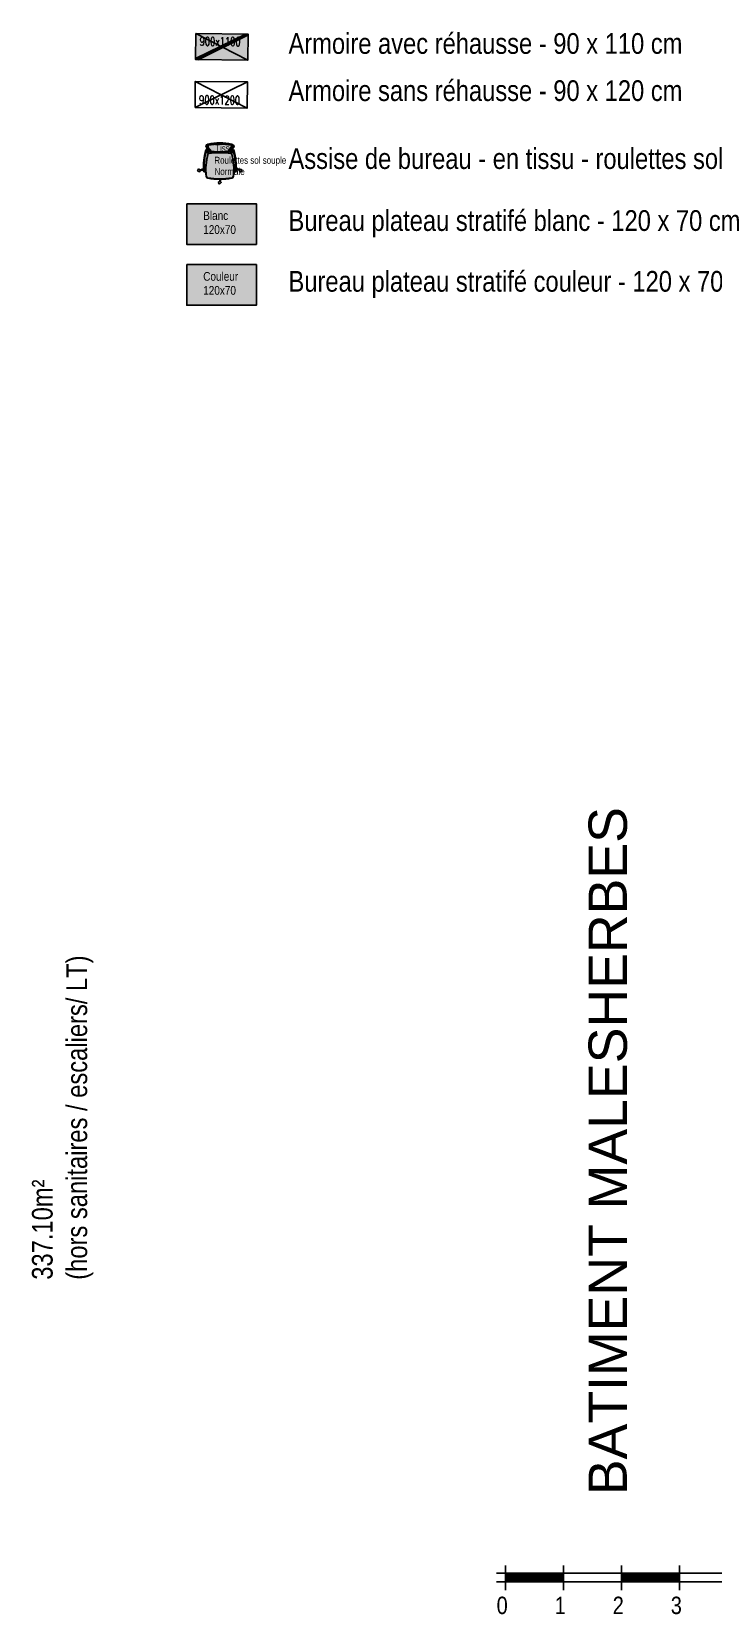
# Model space of a CAD drawing. Extents: x -28.5 to 23.1, y -8.3 to 57.2.
# Drawn here: x -28.52 to -16.78, y -8.27 to 18.98 of the extents above; entities that cross this region are included whole.
import ezdxf
from ezdxf.enums import TextEntityAlignment as Align

# ---------------------------------------------------------------- set-up
doc = ezdxf.new("R2010")
doc.units = 0
doc.header["$LTSCALE"] = 0.001
doc.linetypes.add('HIDDEN', pattern=[9.525, 6.35, -3.175])
for name, color, linetype in [('A-Etiq_Mob', 7, 'Continuous'), ('A-MobilierAQ', 7, 'Continuous'), ('A-num pièce', 1, 'Continuous')]:
    doc.layers.add(name, color=color, linetype=linetype)
doc.layers.add('A-mobilier', color=7, linetype='Continuous', true_color=0x666666)
doc.layers.add('couleur siege', color=1, linetype='Continuous', true_color=0xff0000)
doc.styles.add('ROMAND', font='romand__.ttf', dxfattribs={"width": 0.7})
doc.styles.get("Standard").update_dxf_attribs({"font": 'ARIALN.TTF'})

# ---------------------------------------------------------------- blocks, each defined once
blk = doc.blocks.new('echelle')
for p, q in [((0.152, 0.284), (0.152, -0.142)), ((1.152, 0.284), (1.152, -0.142)), ((2.152, 0.284), (2.152, -0.142)), ((3.152, 0.284), (3.152, -0.142)), ((4.152, 0.284), (4.152, -0.142)), ((5.152, 0.284), (5.152, -0.142)), ((0, 0.15), (5.335, 0.15)), ((0, 0), (5.335, 0))]:
    blk.add_line(p, q)
at = {"const_width": 0.15}
for points in [[(0.152, 0.071), (1.152, 0.071)], [(2.152, 0.071), (3.152, 0.071)], [(4.152, 0.071), (5.152, 0.071)]]:
    blk.add_lwpolyline(points, dxfattribs=at)
for s, height, p in [('0', 0.3, (0, -0.553)), ('1', 0.3, (1, -0.553)), ('2', 0.3, (2, -0.553)), ('3', 0.3, (3, -0.553)), ('4', 0.3, (4, -0.553)), ('5m', 0.2997, (5, -0.553))]:
    blk.add_text(s, height=height).set_placement(p)
blk = doc.blocks.new('Xref-R6-2018-11')
at = {"insert": (-16.204, -13.083), "char_height": 0.6607, "attachment_point": 1, "rotation": 90}
blk.add_mtext_dynamic_manual_height_columns('{\\fArial|b0|i0|c0|p34;BATIMENT MALESHERBES}', width=18.85017, gutter_width=1, heights=[0], dxfattribs=at)
blk = doc.blocks.new('Poste127Couleur')
at = {"transparency": 33554582}
h = blk.add_hatch(color=256, dxfattribs=at)
h.dxf.hatch_style = 1
h.set_gradient(color1=(169, 83, 160), color2=(255, 246, 230), tint=1, name='CURVED')
h.paths.add_polyline_path([(0, 0.703), (0, 0.003), (1.2, 0.003), (1.2, 0.703)])
blk.add_lwpolyline([(0, 0.7), (0, 0), (1.2, 0), (1.2, 0.7)], close=True)
at = {"layer": 'A-Etiq_Mob'}
for tag, p in [('STRATIFIE', (0.284, 0.421)), ('DIM', (0.284, 0.18))]:
    blk.add_attdef(tag, p, '', height=0.15, dxfattribs=at)
blk = doc.blocks.new('Poste127')
at = {"transparency": 33554582}
h = blk.add_hatch(color=256, dxfattribs=at)
h.dxf.hatch_style = 1
h.set_gradient(color1=(199, 200, 202), color2=(255, 246, 230), tint=1, name='CURVED')
h.paths.add_polyline_path([(0, 0.7), (0, 0), (1.2, 0), (1.2, 0.7)])
blk.add_lwpolyline([(0, 0.7), (0, 0), (1.2, 0), (1.2, 0.7)], close=True)
at = {"layer": 'A-Etiq_Mob'}
for tag, p in [('FINITION', (0.284, 0.421)), ('DIM', (0.284, 0.18))]:
    blk.add_attdef(tag, p, '', height=0.15, dxfattribs=at)
blk = doc.blocks.new('chaise')
at = {"layer": 'A-mobilier', "ltscale": 0.1, "true_color": 0xc7c8ca}
h = blk.add_hatch(color=9, dxfattribs=at)
h.dxf.hatch_style = 1
h.paths.add_polyline_path([(0.272, 0.456, 0.30076), (0.236, 0.489, 0.043342), (0.008, 0.509, 0.043342), (-0.219, 0.489, 0.300759), (-0.255, 0.456, 0.09791), (-0.223, 0.027, 0.292085), (-0.207, 0.013, 0.040929), (0.008, -0.005, 0.040929), (0.223, 0.013, 0.292085), (0.239, 0.027, 0.09791)])
h.paths.add_polyline_path([(0.159, -0.024, 0.015765), (0.008, -0.018, 0.016739), (-0.152, -0.025), (-0.19, -0.069), (-0.218, -0.103, 0.040824), (-0.213, -0.142, 0.054873), (0.008, -0.167, 0.054873), (0.23, -0.142, 0.02252), (0.233, -0.121), (0.219, -0.101)])
h.paths.add_polyline_path([(0.191, -0.026, 0.003373), (0.159, -0.024), (0.219, -0.101), (0.233, -0.121, 0.02535), (0.235, -0.097)])
h.paths.add_polyline_path([(0.226, -0.03, 0.0036), (0.191, -0.026), (0.235, -0.097, 0.0714)])
h.paths.add_polyline_path([(-0.152, -0.025, 0.003505), (-0.185, -0.027), (-0.196, -0.043), (-0.217, -0.075, 0.030269), (-0.218, -0.103), (-0.19, -0.069)])
h.paths.add_polyline_path([(-0.185, -0.027, 0.002494), (-0.209, -0.03, 0.048116), (-0.217, -0.075), (-0.196, -0.043)], flags=17)
at = {"layer": 'A-mobilier'}
for p, q in [((-0.374, 0.349), (-0.308, 0.33)), ((-0.308, 0.308), (-0.363, 0.33)), ((-0.292, 0.326), (-0.283, 0.323)), ((-0.262, 0.365), (-0.287, 0.365)), ((-0.263, 0.345), (-0.272, 0.345)), ((0.004, 0.509), (0.006, 0.543)), ((0.022, 0.558), (0.023, 0.509)), ((0.279, 0.365), (0.303, 0.365)), ((0.279, 0.345), (0.288, 0.345)), ((0.279, 0.31), (0.309, 0.317)), ((0.324, 0.32), (0.378, 0.334)), ((0.398, 0.325), (0.324, 0.298)), ((0.309, 0.293), (0.279, 0.282)), ((-0.242, -0.066), (-0.241, -0.066)), ((-0.19, -0.069), (-0.219, -0.105)), ((-0.217, -0.075), (-0.196, -0.043)), ((0.233, -0.121), (0.219, -0.101)), ((0.258, -0.066), (0.257, -0.066))]:
    blk.add_line(p, q, dxfattribs=at)
at = {"layer": 'A-mobilier', "linetype": 'HIDDEN'}
for p, q in [((-0.283, 0.323), (-0.263, 0.317)), ((-0.263, 0.29), (-0.293, 0.302)), ((-0.196, -0.043), (-0.185, -0.027)), ((-0.152, -0.025), (-0.19, -0.069)), ((0.219, -0.101), (0.159, -0.024)), ((0.191, -0.026), (0.235, -0.097))]:
    blk.add_line(p, q, dxfattribs=at)
at = {"layer": 'A-mobilier'}
for points in [[(-0.398, 0.31), (-0.363, 0.331), (-0.383, 0.366), (-0.418, 0.345)], [(-0.024, 0.57), (0.006, 0.543), (0.034, 0.572), (0.003, 0.6)], [(0.395, 0.371), (0.378, 0.334), (0.415, 0.317), (0.432, 0.354)]]:
    blk.add_lwpolyline(points, close=True, dxfattribs=at)
for points in [[(-0.243, -0.109), (-0.259, -0.113), (-0.25, -0.153), (-0.237, -0.15)], [(0.255, -0.145), (0.275, -0.147), (0.28, -0.107), (0.259, -0.105)]]:
    blk.add_lwpolyline(points, dxfattribs=at)
for centre, radius, start, end in [((1.039, 0.304), 1.347, 178.2197, 195.2822), ((-0.287, 0.345), 0.02, 90, 178.2197), ((0.842, 0.272), 1.135, 177.2781, 195.5028), ((-0.272, 0.325), 0.02, 90, 177.2781), ((0.845, 0.323), 1.108, 173.1278, 195.4958), ((0.845, 0.323), 1.103, 173.7387, 195.3268), ((-0.212, 0.445), 0.0447, 99.9272, 166.8835), ((-0.203, 0.434), 0.0495, 115.9014, 169.3298), ((-0.019, -0.687), 1.184, 88.7046, 100.0235), ((0.008, -0.811), 1.32, 90, 99.927), ((0.008, -0.811), 1.32, 80.073, 90), ((0.035, -0.687), 1.184, 79.9765, 91.2954), ((-0.829, 0.323), 1.103, 344.6732, 6.2613), ((0.228, 0.445), 0.0447, 13.1165, 80.0728), ((-0.829, 0.323), 1.108, 344.5042, 6.8722), ((0.219, 0.434), 0.0495, 10.6702, 64.0986), ((-0.826, 0.272), 1.135, 344.4972, 2.7219), ((-1.023, 0.304), 1.347, 344.7178, 1.7803), ((0.288, 0.325), 0.02, 2.7219, 90), ((0.303, 0.345), 0.02, 1.7803, 90), ((-0.207, -0.008), 0.02, 80.7555, 159.0187), ((-0.204, 0.032), 0.02, 195.4958, 260.6251), ((0.02, -0.095), 0.243, 156.8702, 192.2258), ((-0.2, 0.037), 0.02, 195.3268, 260.7665), ((0.008, 1.315), 1.32, 260.6251, 270), ((-0.186, -0.008), 0.02, 114.7785, 159.0187), ((0.008, 1.315), 1.315, 260.7665, 270), ((0.008, 1.315), 1.315, 270, 279.2335), ((0.008, 1.315), 1.32, 270, 279.3749), ((0.202, -0.008), 0.02, 20.9813, 65.2215), ((0.216, 0.037), 0.02, 279.2335, 344.6732), ((0.223, -0.008), 0.02, 20.9813, 99.2445), ((-0.003, -0.095), 0.243, 347.7742, 23.1298), ((0.22, 0.032), 0.02, 279.3749, 344.5042), ((-0.241, -0.046), 0.02, 195.2822, 270), ((-0.233, -0.026), 0.02, 195.5028, 252.7294), ((0.02, -0.095), 0.263, 159.0187, 193.9621), ((-0.22, -0.145), 0.02, 218.589, 257.0335), ((0.01, 0.853), 1.044, 257.0335, 269.9004), ((0.02, -0.095), 0.238, 164.1556, 191.4603), ((0.01, 0.853), 1.024, 257.1546, 269.8984), ((0.031, -2.412), 2.399, 90.5363, 95.8288), ((0.01, 0.853), 1.019, 257.3346, 269.8979), ((0.031, -2.412), 2.394, 90.5374, 95.7482), ((-0.014, -2.412), 2.399, 84.1712, 89.4637), ((-0.014, -2.412), 2.394, 84.2518, 89.4626), ((0.006, 0.853), 1.019, 270.1021, 282.6654), ((0.006, 0.853), 1.024, 270.1016, 282.8454), ((0.006, 0.853), 1.044, 270.0996, 282.9665), ((-0.003, -0.095), 0.238, 348.5397, 15.8444), ((0.236, -0.145), 0.02, 282.9665, 321.411), ((-0.003, -0.095), 0.263, 346.0379, 20.9813), ((0.249, -0.026), 0.02, 287.2706, 344.4972), ((0.257, -0.046), 0.02, 270, 344.7178)]:
    blk.add_arc(centre, radius, start, end, dxfattribs=at)
blk = doc.blocks.new('SiègeT1')
at = {"layer": 'couleur siege', "true_color": 0x8a6689}
for points in [[(-0.194, 0.224), (-0.077, 0.21), (0.039, 0.212), (0.155, 0.217), (0.198, 0.222), (0.203, 0.244), (0.204, 0.282), (0.201, 0.321), (0.123, 0.338), (0.039, 0.343), (-0.023, 0.345), (-0.098, 0.338), (-0.149, 0.331), (-0.196, 0.322), (-0.202, 0.3), (-0.201, 0.265)], [(-0.208, -0.236), (-0.225, -0.22), (-0.234, -0.197), (-0.236, -0.14), (-0.238, -0.076), (-0.234, -0.012), (-0.228, 0.045), (-0.218, 0.102), (-0.211, 0.132), (-0.201, 0.169), (-0.197, 0.177), (-0.184, 0.18), (-0.12, 0.188), (-0.049, 0.193), (0.009, 0.195), (0.077, 0.193), (0.132, 0.188), (0.169, 0.183), (0.191, 0.179), (0.199, 0.177), (0.204, 0.173), (0.207, 0.164), (0.219, 0.115), (0.231, 0.045), (0.237, -0.005), (0.241, -0.063), (0.241, -0.105), (0.24, -0.159), (0.236, -0.197), (0.235, -0.21), (0.229, -0.22), (0.222, -0.229), (0.213, -0.234), (0.207, -0.236), (0.175, -0.242), (0.114, -0.248), (0.051, -0.251), (-0.05, -0.252), (-0.126, -0.247), (-0.191, -0.238)]]:
    blk.add_hatch(color=8, dxfattribs=at).paths.add_polyline_path(points)
at = {"extrusion": (0, 0, -1), "xscale": 0.8999999999999986, "yscale": 0.8999999999999986, "zscale": -0.9, "rotation": 180}
blk.add_blockref('chaise', (0.005, 0.195), dxfattribs=at)
at = {"layer": 'A-Etiq_Mob', "style": 'ROMAND', "width": 0.7}
for tag, p in [('FINITION', (-0.079, 0.177)), ('PIETEMENT', (-0.091, -0.031)), ('ASSISE', (-0.088, -0.224)), ('COULEUR', (-0.104, -0.424))]:
    blk.add_attdef(tag, p, '', height=0.15, dxfattribs=at)
blk = doc.blocks.new('armoire90Réhausse')
at = {"true_color": 0xfdedc9}
h = blk.add_hatch(color=254, dxfattribs=at)
h.dxf.hatch_style = 1
h.paths.add_polyline_path([(0, 0.45), (0, 0), (0.9, 0), (0.9, 0.45)])
blk.add_lwpolyline([(0, 0.45), (0, 0), (0.9, 0), (0.9, 0.45)], close=True)
for points in [[(0.9, 0), (0, 0.45)], [(0.9, 0.45), (0, 0)], [(0.855, 0.45), (0, 0.022)], [(0.9, 0.428), (0.045, 0)]]:
    blk.add_lwpolyline(points)
at = {"layer": 'A-Etiq_Mob', "style": 'ROMAND', "width": 0.7}
for tag, p in [('DIMENSION', (0.068, 0.242)), ('FINITION', (0.068, 0.001)), ('PORTES', (0.068, -0.239))]:
    blk.add_attdef(tag, p, '', height=0.15, dxfattribs=at)
blk = doc.blocks.new('armoire90')
blk.add_lwpolyline([(0, 0.45), (0, 0), (0.9, 0), (0.9, 0.45)], close=True)
for points in [[(0.9, 0), (0, 0.45)], [(0.9, 0.45), (0, 0)]]:
    blk.add_lwpolyline(points)
at = {"layer": 'A-Etiq_Mob', "style": 'ROMAND', "width": 0.7}
for tag, p in [('DIMENSION', (0.068, 0.242)), ('FINITION', (0.068, 0.001)), ('PORTES', (0.068, -0.239))]:
    blk.add_attdef(tag, p, '', height=0.15, dxfattribs=at)

msp = doc.modelspace()

# ---------------------------------------------------------------- block references
at = {"ltscale": 0.01}
msp.add_blockref('Xref-R6-2018-11', (-2.724, 6.869), dxfattribs=at)
msp.add_blockref('echelle', (-20.512, -7.708))
at = {"layer": 'A-mobilier'}
ref = msp.add_blockref('SiègeT1', (-25.283, 16.703), dxfattribs=at)
ref.add_attrib('FINITION', 'Tissu', dxfattribs={"layer": 'A-Etiq_Mob', "height": 0.12}).set_placement((-25.362, 16.88), align=Align.BOTTOM_LEFT)
ref.add_attrib('ASSISE', 'Normale', dxfattribs={"layer": 'A-Etiq_Mob', "height": 0.12}).set_placement((-25.372, 16.479), align=Align.BOTTOM_LEFT)
ref.add_attrib('PIETEMENT', 'Roulettes sol souple', dxfattribs={"layer": 'A-Etiq_Mob', "height": 0.12}).set_placement((-25.375, 16.672), align=Align.BOTTOM_LEFT)
at = {"layer": 'A-mobilier', "ltscale": 0.1}
ref = msp.add_blockref('Poste127', (-25.851, 15.319), dxfattribs=at)
ref.add_attrib('STRATIFIE', 'Blanc', (-25.567, 15.741), dxfattribs={"layer": 'A-Etiq_Mob', "ltscale": 0.1, "height": 0.15})
ref.add_attrib('DIM', '120x70', (-25.567, 15.5), dxfattribs={"layer": 'A-Etiq_Mob', "ltscale": 0.1, "height": 0.15})
msp.add_blockref('Poste127Couleur', (-25.851, 14.273), dxfattribs=at).add_auto_attribs({'STRATIFIE': 'Couleur', 'DIM': '120x70'})
at = {"layer": 'A-MobilierAQ', "ltscale": 0.1, "rotation": 359.4392027716664}
msp.add_blockref('armoire90Réhausse', (-25.7, 18.5), dxfattribs=at).add_auto_attribs({'DIMENSION': '900x1100'})
at = {"layer": 'A-MobilierAQ', "ltscale": 0.1}
ref = msp.add_blockref('armoire90', (-25.704, 18.125), dxfattribs=dict(at, xscale=-1, rotation=179.4392027716665))
ref.add_attrib('DIMENSION', '900x1200', (-25.639, 17.732), dxfattribs={"layer": 'A-Etiq_Mob', "ltscale": 0.1, "height": 0.15, "rotation": 359.4392, "style": 'ROMAND', "width": 0.7})

# ---------------------------------------------------------------- texts
at = {"layer": 'A-mobilier', "ltscale": 0.1, "char_height": 0.3565, "attachment_point": 1}
for s, width, insert in [('Armoire avec réhausse - 90 x 110 cm', 7.98684, (-24.098, 18.957)), ('Armoire sans réhausse - 90 x 120 cm', 7.98684, (-24.098, 18.145)), ('Assise de bureau - en tissu - roulettes sol souple', 10.3762, (-24.098, 16.975)), ('Bureau plateau stratifé blanc - 120 x 70 cm ', 7.98684, (-24.098, 15.908)), ('Bureau plateau stratifé couleur - 120 x 70 cm ', 9.14568, (-24.098, 14.862))]:
    msp.add_mtext_dynamic_manual_height_columns(s, width=width, gutter_width=12.5, heights=[0], dxfattribs=dict(at, insert=insert))
at = {"layer": 'A-num pièce', "ltscale": 0.1, "insert": (-28.518, -2.505), "char_height": 0.3565, "attachment_point": 1, "rotation": 90}
msp.add_mtext_dynamic_manual_height_columns('337.10m²\\P(hors sanitaires / escaliers/ LT)', width=6.02021, gutter_width=12.5, heights=[0], dxfattribs=at)

doc.saveas('drawing.dxf')
